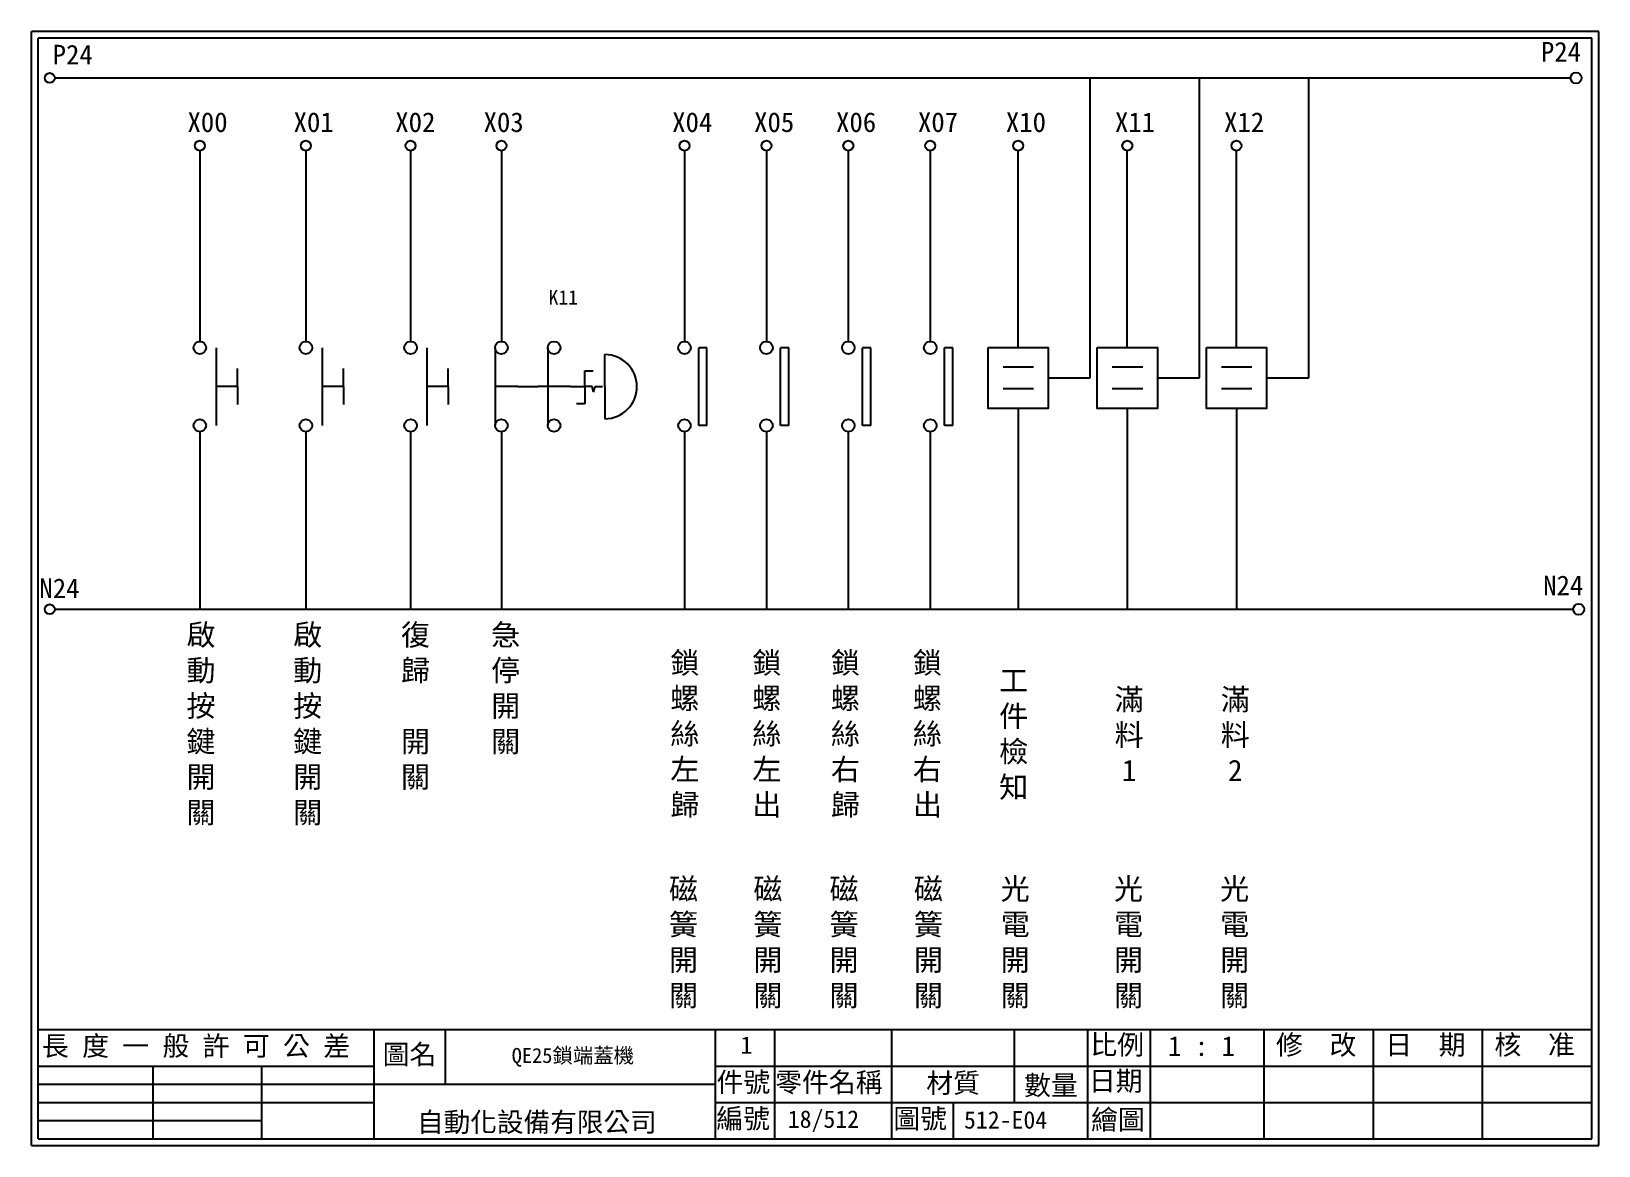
# Model space of a CAD drawing. Extents: x 1092 to 1379, y 1199 to 1403.
import ezdxf

# ---------------------------------------------------------------- set-up
doc = ezdxf.new("R2010")
doc.units = 0
doc.layers.get('0').update_dxf_attribs({"linetype": 'CONTINUOUS'})
for name, color, linetype in [('7', 7, 'CONTINUOUS'), ('圖框層', 7, 'CONTINUOUS'), ('文字層', 4, 'CONTINUOUS'), ('標尺寸層', 3, 'CONTINUOUS')]:
    doc.layers.add(name, color=color, linetype=linetype)
doc.styles.add('CNS', font='romanc.shx', dxfattribs={"bigfont": 'chineset.shx'})
doc.styles.add('STSL', font='kaiu.ttf')

msp = doc.modelspace()

# ---------------------------------------------------------------- linework, layer by layer
for p, q in [((1285.54, 1339.41), (1285.54, 1394.32)), ((1305.54, 1339.41), (1305.54, 1394.32)), ((1325.54, 1339.41), (1325.54, 1394.32)), ((1272.32, 1344.99), (1272.32, 1381.01)), ((1292.32, 1344.99), (1292.32, 1381.01)), ((1312.32, 1344.99), (1312.32, 1381.01)), ((1196.65, 1337.82), (1196.65, 1343.69)), ((1215.34, 1344.94), (1213.84, 1344.94)), ((1230.34, 1344.94), (1228.84, 1344.94)), ((1245.34, 1344.94), (1243.84, 1344.94)), ((1260.34, 1344.94), (1258.84, 1344.94)), ((1129.35, 1337.83), (1129.35, 1341.14)), ((1148.77, 1337.83), (1148.77, 1341.14)), ((1167.94, 1337.83), (1167.94, 1341.14)), ((1192.98, 1337.7), (1192.98, 1340.7)), ((1192.98, 1340.7), (1194.48, 1340.7)), ((1129.35, 1337.83), (1129.35, 1334.52)), ((1148.77, 1337.83), (1148.77, 1334.52)), ((1167.94, 1337.83), (1167.94, 1334.52)), ((1192.98, 1337.7), (1192.98, 1334.7)), ((1194.59, 1336.82), (1194.32, 1337.82)), ((1194.59, 1336.82), (1194.86, 1337.82)), ((1196.65, 1337.82), (1196.65, 1331.95)), ((1277.83, 1339.41), (1285.54, 1339.41)), ((1297.83, 1339.41), (1305.54, 1339.41)), ((1317.83, 1339.41), (1325.54, 1339.41)), ((1192.98, 1334.7), (1191.48, 1334.7)), ((1272.32, 1333.83), (1272.32, 1297.06)), ((1292.32, 1333.83), (1292.32, 1297.06)), ((1312.32, 1333.83), (1312.32, 1297.06)), ((1215.34, 1330.7), (1213.84, 1330.7)), ((1230.34, 1330.7), (1228.84, 1330.7)), ((1245.34, 1330.7), (1243.84, 1330.7)), ((1260.34, 1330.7), (1258.84, 1330.7))]:
    msp.add_line(p, q)
for points in [[(1266.81, 1344.99), (1277.83, 1344.99), (1277.83, 1333.83), (1266.81, 1333.83)], [(1286.81, 1344.99), (1297.83, 1344.99), (1297.83, 1333.83), (1286.81, 1333.83)], [(1306.81, 1344.99), (1317.83, 1344.99), (1317.83, 1333.83), (1306.81, 1333.83)]]:
    msp.add_lwpolyline(points, close=True)
for centre in [(1374.5, 1394.32), (1374.98, 1297.06)]:
    msp.add_circle(centre, 1)
at = {"layer": '7'}
for p, q in [((1180.71, 1337.82), (1183.33, 1337.82)), ((1190.36, 1337.82), (1192.98, 1337.82)), ((1194.86, 1337.82), (1196.2, 1337.82))]:
    msp.add_line(p, q, dxfattribs=at)
at = {"layer": '圖框層', "color": 7}
for p, q in [((1378.63, 1402.85), (1091.63, 1402.85)), ((1091.63, 1198.88), (1091.63, 1402.85)), ((1377.38, 1401.6), (1092.88, 1401.6)), ((1092.88, 1200.13), (1092.88, 1401.6)), ((1377.38, 1200.13), (1377.38, 1401.6)), ((1378.63, 1198.88), (1378.63, 1402.85)), ((1092.88, 1220.13), (1203.36, 1220.13)), ((1154.42, 1200.13), (1154.42, 1220.13)), ((1167.45, 1210.13), (1167.45, 1220.13)), ((1203.36, 1220.13), (1377.38, 1220.13)), ((1216.9, 1200.13), (1216.9, 1220.13)), ((1227.78, 1200.13), (1227.78, 1220.13)), ((1249.2, 1200.13), (1249.2, 1220.13)), ((1271.68, 1206.8), (1271.68, 1220.13)), ((1285.09, 1200.13), (1285.09, 1220.13)), ((1296.57, 1200.13), (1296.57, 1220.13)), ((1317.38, 1200.13), (1317.38, 1220.13)), ((1337.38, 1200.13), (1337.38, 1220.13)), ((1357.38, 1200.13), (1357.38, 1220.13)), ((1092.88, 1213.46), (1154.42, 1213.46)), ((1113.92, 1200.13), (1113.92, 1213.46)), ((1133.86, 1200.13), (1133.86, 1213.46)), ((1216.9, 1213.46), (1377.38, 1213.46)), ((1092.88, 1210.13), (1156.91, 1210.13)), ((1156.91, 1210.13), (1216.9, 1210.13)), ((1092.88, 1206.8), (1154.42, 1206.8)), ((1216.9, 1206.8), (1377.38, 1206.8)), ((1260.51, 1200.13), (1260.51, 1206.8)), ((1092.88, 1203.47), (1133.86, 1203.47)), ((1092.88, 1200.13), (1377.38, 1200.13)), ((1091.63, 1198.88), (1378.63, 1198.88))]:
    msp.add_line(p, q, dxfattribs=at)
at = {"layer": '圖框層', "color": 4}
msp.add_point((1297.17, 1206.8), dxfattribs=at)
at = {"layer": '標尺寸層', "color": 7}
for p, q in [((1095.91, 1394.32), (1373.5, 1394.32)), ((1122.48, 1381.01), (1122.48, 1346.09)), ((1141.9, 1381.01), (1141.9, 1346.09)), ((1161.07, 1381.01), (1161.07, 1346.09)), ((1177.7, 1381.01), (1177.7, 1346.09)), ((1211.23, 1381.01), (1211.23, 1346.09)), ((1226.23, 1381.01), (1226.23, 1346.09)), ((1241.23, 1381.01), (1241.23, 1346.09)), ((1256.23, 1381.01), (1256.23, 1346.09)), ((1125.49, 1344.94), (1125.49, 1330.71)), ((1144.91, 1344.94), (1144.91, 1330.71)), ((1164.07, 1344.94), (1164.07, 1330.71)), ((1176.55, 1344.94), (1176.55, 1330.7)), ((1186.2, 1344.94), (1186.2, 1330.7)), ((1213.84, 1330.7), (1213.84, 1344.94)), ((1215.34, 1330.7), (1215.34, 1344.94)), ((1228.84, 1330.7), (1228.84, 1344.94)), ((1230.34, 1330.7), (1230.34, 1344.94)), ((1243.84, 1330.7), (1243.84, 1344.94)), ((1245.34, 1330.7), (1245.34, 1344.94)), ((1258.84, 1330.7), (1258.84, 1344.94)), ((1260.34, 1330.7), (1260.34, 1344.94)), ((1269.56, 1341.45), (1275.13, 1341.45)), ((1289.56, 1341.45), (1295.13, 1341.45)), ((1309.56, 1341.45), (1315.13, 1341.45)), ((1129.35, 1337.83), (1125.49, 1337.83)), ((1148.77, 1337.83), (1144.91, 1337.83)), ((1167.94, 1337.83), (1164.07, 1337.83)), ((1269.56, 1337.47), (1275.13, 1337.47)), ((1289.56, 1337.47), (1295.13, 1337.47)), ((1309.56, 1337.47), (1315.13, 1337.47)), ((1122.48, 1329.56), (1122.48, 1297.06)), ((1141.9, 1329.56), (1141.9, 1297.06)), ((1161.07, 1329.56), (1161.07, 1297.06)), ((1177.7, 1329.56), (1177.7, 1297.06)), ((1177.7, 1329.55), (1177.7, 1297.06)), ((1211.23, 1329.56), (1211.23, 1297.06)), ((1211.23, 1329.55), (1211.23, 1297.06)), ((1226.23, 1329.56), (1226.23, 1297.06)), ((1226.23, 1329.55), (1226.23, 1297.06)), ((1241.23, 1329.56), (1241.23, 1297.06)), ((1241.23, 1329.55), (1241.23, 1297.06)), ((1256.23, 1329.56), (1256.23, 1297.06)), ((1256.23, 1329.55), (1256.23, 1297.06)), ((1096.11, 1297.06), (1373.98, 1297.06))]:
    msp.add_line(p, q, dxfattribs=at)
at = {"layer": '標尺寸層', "color": 0}
for p, q in [((1180.71, 1337.82), (1176.55, 1337.82)), ((1183.33, 1337.82), (1184.4, 1337.82)), ((1190.36, 1337.82), (1184.4, 1337.82)), ((1194.03, 1337.82), (1192.98, 1337.82)), ((1194.32, 1337.82), (1194.03, 1337.82)), ((1143.26, 1297.06), (1158.26, 1297.06)), ((1153.26, 1297.06), (1153.26, 1297.06)), ((1158.26, 1297.06), (1173.26, 1297.06)), ((1173.26, 1297.06), (1188.26, 1297.06)), ((1188.26, 1297.06), (1203.26, 1297.06)), ((1203.26, 1297.06), (1218.26, 1297.06))]:
    msp.add_line(p, q, dxfattribs=at)
at = {"layer": '標尺寸層', "color": 7}
for centre, radius in [((1094.99, 1394.32), 0.92), ((1122.48, 1381.93), 0.92), ((1141.9, 1381.93), 0.92), ((1161.07, 1381.93), 0.92), ((1177.7, 1381.93), 0.92), ((1177.7, 1381.93), 0.92), ((1211.23, 1381.93), 0.92), ((1211.23, 1381.93), 0.92), ((1226.23, 1381.93), 0.92), ((1226.23, 1381.93), 0.92), ((1241.23, 1381.93), 0.92), ((1241.23, 1381.93), 0.92), ((1256.23, 1381.93), 0.92), ((1256.23, 1381.93), 0.92), ((1272.34, 1381.93), 0.92), ((1272.34, 1381.93), 0.92), ((1292.32, 1381.93), 0.92), ((1292.32, 1381.93), 0.92), ((1312.3, 1381.93), 0.92), ((1312.3, 1381.93), 0.92), ((1122.48, 1344.94), 1.15), ((1141.9, 1344.94), 1.15), ((1161.07, 1344.94), 1.15), ((1177.7, 1344.94), 1.15), ((1187.35, 1344.94), 1.15), ((1211.23, 1344.94), 1.15), ((1226.23, 1344.94), 1.15), ((1241.23, 1344.94), 1.15), ((1256.23, 1344.94), 1.15), ((1122.48, 1330.71), 1.15), ((1141.9, 1330.71), 1.15), ((1161.07, 1330.71), 1.15), ((1177.7, 1330.7), 1.15), ((1187.35, 1330.7), 1.15), ((1211.23, 1330.7), 1.15), ((1226.23, 1330.7), 1.15), ((1241.23, 1330.7), 1.15), ((1256.23, 1330.7), 1.15), ((1094.99, 1297.06), 0.92)]:
    msp.add_circle(centre, radius, dxfattribs=at)
at = {"layer": '標尺寸層', "color": 0}
msp.add_arc((1196.65, 1337.82), 5.87, 270, 90, dxfattribs=at)

# ---------------------------------------------------------------- texts
at = {"layer": '圖框層', "color": 4, "style": 'STSL'}
for s, height, p in [('P24', 3.6, (1368.06, 1397.32)), ('P24', 3.6, (1095.53, 1396.79)), ('X00', 3.6, (1120.22, 1384.43)), ('X01', 3.6, (1139.65, 1384.43)), ('X02', 3.6, (1158.27, 1384.43)), ('X03', 3.6, (1174.44, 1384.43)), ('X04', 3.6, (1208.98, 1384.43)), ('X05', 3.6, (1223.98, 1384.43)), ('X06', 3.6, (1238.98, 1384.43)), ('X07', 3.6, (1253.98, 1384.43)), ('X10', 3.6, (1270.08, 1384.43)), ('X11', 3.6, (1290.06, 1384.43)), ('X12', 3.6, (1310.04, 1384.43)), ('K11', 2.64, (1186.33, 1352.84)), ('N24', 3.6, (1368.47, 1299.64)), ('N24', 3.6, (1093.1, 1299.1)), ('    長 度 一 般 許 可 公 差', 3.6, (1083.77, 1215.34)), ('圖名', 3.6, (1155.96, 1213.78)), ('QE25鎖端蓋機', 2.74, (1179.59, 1214.02)), ('比例', 3.6, (1285.55, 1215.56)), ('修  改', 3.6, (1319.54, 1215.54)), ('日  期', 3.6, (1339.54, 1215.54)), ('核  准', 3.6, (1359.54, 1215.54)), ('件號', 3.6, (1217.11, 1208.7)), ('零件名稱', 3.6, (1227.84, 1208.69)), ('材質', 3.6, (1255.51, 1208.56)), ('數量', 3.6, (1273.42, 1208.13)), ('日期', 3.6, (1285.29, 1208.93)), ('自動化設備有限公司', 3.574, (1162.26, 1201.41)), ('編號', 3.6, (1217.06, 1202.04)), ('18/512', 3.2, (1230.14, 1202.14)), ('圖號', 3.6, (1249.47, 1202.04)), ('繪圖', 3.6, (1285.68, 1201.85))]:
    msp.add_text(s, height=height, dxfattribs=at).set_placement(p)
at = {"layer": '文字層', "color": 4, "style": 'STSL'}
for s, height, p in [('1 ', 3.2, (1221.48, 1215.69)), ('1 : 1', 3.599, (1299.78, 1215.31)), ('512-E04', 3.2, (1262.41, 1202))]:
    msp.add_text(s, height=height, dxfattribs=at).set_placement(p)
at = {"layer": '標尺寸層', "color": 7, "char_height": 3.9, "width": 4.9608, "style": 'CNS'}
for s, insert, attachment_point in [('{\\fDFKai-SB|b0|i0|c136|p65;啟動按鍵開關}', (1120.03, 1294.33), 1), ('{\\fDFKai-SB|b0|i0|c136|p65;啟動按鍵開關}', (1139.57, 1294.33), 1), ('{\\fDFKai-SB|b0|i0|c136|p65;復歸\\P\\P開關}', (1159.31, 1294.33), 1), ('{\\fDFKai-SB|b0|i0|c136|p65;急停\\P開關}', (1175.83, 1294.33), 1), ('{\\fDFKai-SB|b0|i0|c136|p65;鎖螺絲左歸}', (1211.3, 1274.07), 5), ('{\\fDFKai-SB|b0|i0|c136|p65;鎖螺絲左出}', (1226.31, 1274.07), 5), ('{\\fDFKai-SB|b0|i0|c136|p65;鎖螺絲右歸}', (1240.7, 1274.07), 5), ('{\\fDFKai-SB|b0|i0|c136|p65;鎖螺絲右出}', (1255.71, 1274.07), 5), ('{\\fDFKai-SB|b0|i0|c136|p65;工件檢知}', (1271.51, 1274.07), 5), ('{\\fDFKai-SB|b0|i0|c136|p65;滿料\\P1}', (1292.65, 1274.07), 5), ('{\\fDFKai-SB|b0|i0|c136|p65;滿料\\P2}', (1312.08, 1274.07), 5), ('{\\fDFKai-SB|b0|i0|c136|p65;磁簧開關}', (1211.05, 1235.91), 5), ('{\\fDFKai-SB|b0|i0|c136|p65;磁簧開關}', (1226.5, 1235.91), 5), ('{\\fDFKai-SB|b0|i0|c136|p65;磁簧開關}', (1240.45, 1235.91), 5), ('{\\fDFKai-SB|b0|i0|c136|p65;磁簧開關}', (1255.9, 1235.91), 5), ('{\\fDFKai-SB|b0|i0|c136|p65;光電開關}', (1271.79, 1235.91), 5), ('{\\fDFKai-SB|b0|i0|c136|p65;光電開關}', (1292.54, 1235.91), 5), ('{\\fDFKai-SB|b0|i0|c136|p65;光電開關}', (1311.97, 1235.91), 5)]:
    msp.add_mtext(s, dxfattribs=dict(at, insert=insert, attachment_point=attachment_point))

doc.saveas('drawing.dxf')
